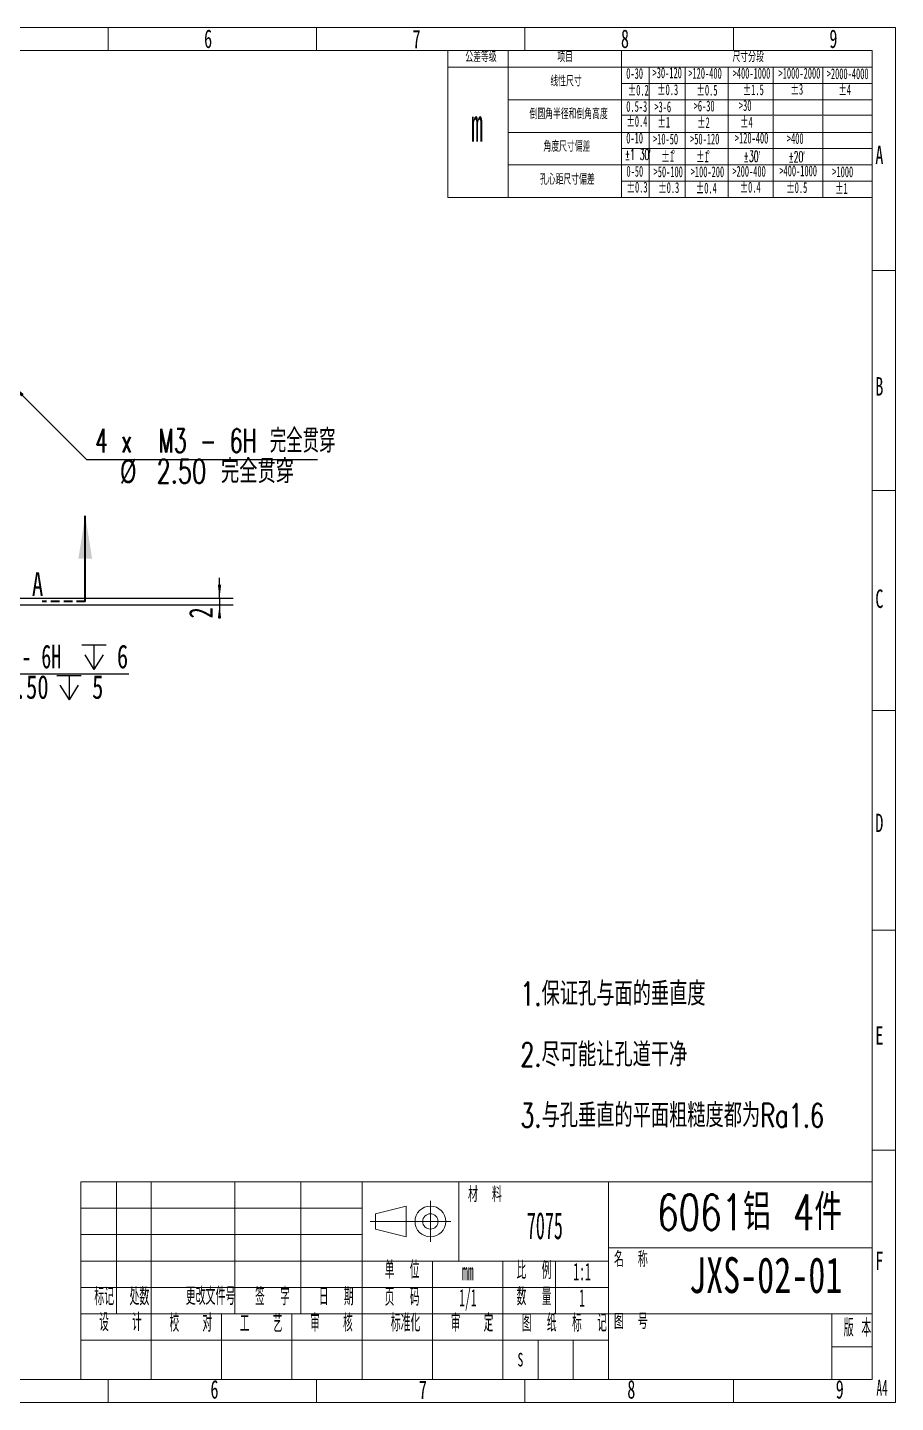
# Model space of a CAD drawing. Header units: millimetres. Extents: x 5 to 292, y 3 to 206.
# Drawn here: x 163.8 to 292.2, y 2.8 to 206.2 of the extents above; entities that cross this region are included whole.
import ezdxf

# ---------------------------------------------------------------- set-up
doc = ezdxf.new("R2010")
doc.units = ezdxf.units.MM
doc.linetypes.add('HIDDEN', pattern=[1.905, 1.27, -0.635])
doc.layers.add('10', color=7, linetype='Continuous')
doc.layers.add('SLD-0', color=7, linetype='Continuous')
doc.layers.add('粗实线层', color=7, linetype='Continuous', lineweight=25)
doc.styles.add('SLDTEXTSTYLE0', font='TXT', dxfattribs={"width": 0.7, "bigfont": 'bigfont'})
doc.styles.add('SLDTEXTSTYLE1', font='TXT', dxfattribs={"width": 0.7})
doc.styles.add('SLDTEXTSTYLE10', font='TXT', dxfattribs={"width": 0.510549})
doc.styles.add('SLDTEXTSTYLE11', font='TXT', dxfattribs={"width": 0.516878})
doc.styles.add('SLDTEXTSTYLE12', font='TXT', dxfattribs={"width": 0.516878, "bigfont": 'bigfont'})
doc.styles.add('SLDTEXTSTYLE13', font='TXT', dxfattribs={"width": 0.629412, "bigfont": 'bigfont'})
doc.styles.add('SLDTEXTSTYLE14', font='TXT', dxfattribs={"width": 0.616667})
doc.styles.add('SLDTEXTSTYLE2', font='TXT', dxfattribs={"width": 0.49, "bigfont": 'bigfont'})
doc.styles.add('SLDTEXTSTYLE3', font='TXT', dxfattribs={"width": 0.495, "bigfont": 'bigfont'})
doc.styles.add('SLDTEXTSTYLE4', font='TXT', dxfattribs={"width": 0.496, "bigfont": 'bigfont'})
doc.styles.add('SLDTEXTSTYLE5', font='TXT', dxfattribs={"width": 0.5125, "bigfont": 'bigfont'})
doc.styles.add('SLDTEXTSTYLE6', font='TXT', dxfattribs={"width": 0.49})
doc.styles.add('SLDTEXTSTYLE7', font='TXT', dxfattribs={"width": 0.638186})
doc.dimstyles.new('SLDDIMSTYLE1', dxfattribs={"dimtxt": 3.5, "dimasz": 2, "dimexe": 0, "dimexo": 0.0625, "dimgap": 0.875, "dimtad": 2, "dimlfac": 2, "dimrnd": 1e-09, "dimzin": 12, "dimdsep": 46, "dimtxsty": 'SLDTEXTSTYLE1', "dimsah": 1, "dimcen": 0.09, "dimadec": 0, "dimazin": 3, "dimtfac": 1, "dimtmove": 0, "dimatfit": 0, "dimfxl": 0, "dimfrac": 2, "dimtolj": 1, "dimtzin": 12, "dimarcsym": 0})
doc.dimstyles.new('SLDDIMSTYLE2', dxfattribs={"dimtxt": 3.5, "dimasz": 2, "dimexe": 0, "dimexo": 0.0625, "dimgap": 0.875, "dimtad": 0, "dimtih": 1, "dimtoh": 1, "dimdec": 6, "dimlfac": 2, "dimrnd": 1e-09, "dimzin": 12, "dimdsep": 46, "dimtxsty": 'SLDTEXTSTYLE1', "dimblk1": 'NONE', "dimsah": 1, "dimcen": 0, "dimadec": 0, "dimazin": 3, "dimtfac": 1, "dimtmove": 0, "dimatfit": 3, "dimldrblk": 'NONE', "dimfxl": 0, "dimfrac": 2, "dimtolj": 1, "dimtzin": 12, "dimarcsym": 0})

# ---------------------------------------------------------------- blocks, each defined once
blk = doc.blocks.new('SW_NOTE_0')
at = {"layer": '粗实线层', "color": 0, "char_height": 3.5, "attachment_point": 1, "style": 'SLDTEXTSTYLE0'}
for s, insert in [('1.保证孔与面的垂直度', (0, 4.51)), ('2.尽可能让孔道干净', (0, -4.49)), ('3.与孔垂直的平面粗糙度都为Ra1.6', (0, -13.49))]:
    blk.add_mtext(s, dxfattribs=dict(at, insert=insert))
blk = doc.blocks.new('SW_NOTE_0_2')
at = {"layer": 'SLD-0', "color": 0, "char_height": 1.6, "attachment_point": 1, "style": 'SLDTEXTSTYLE11'}
for s, insert in [('±1', (0, 2.06)), ('°', (1.55, 2.19))]:
    blk.add_mtext(s, dxfattribs=dict(at, insert=insert))
blk = doc.blocks.new('SW_NOTE_0_3')
at = {"layer": 'SLD-0', "color": 0, "char_height": 1.6, "attachment_point": 1, "style": 'SLDTEXTSTYLE11'}
for s, insert in [('±1', (0, 2.06)), ('°', (1.55, 2.19))]:
    blk.add_mtext(s, dxfattribs=dict(at, insert=insert))
blk = doc.blocks.new('_D_6')
at = {"layer": '10'}
for p, q in [((160.79, 154.13), (161.68, 153.25)), ((161.68, 153.25), (172.58, 142.33)), ((172.58, 142.33), (206.72, 142.33))]:
    blk.add_line(p, q, dxfattribs=at)
blk.add_solid([(161.68, 153.25), (162.91, 151.65), (163.27, 152.01)], dxfattribs=at)
at = {"layer": '10', "char_height": 3.5, "attachment_point": 1}
for s, insert, style in [('4 x  M3 - 6H 完全贯穿', (173.83, 146.84), 'SLDTEXTSTYLE13'), ('%%c', (177.49, 142.34), 'SLDTEXTSTYLE1'), ('2.50 完全贯穿', (182.92, 142.33), 'SLDTEXTSTYLE0')]:
    blk.add_mtext(s, dxfattribs=dict(at, insert=insert, style=style))
blk = doc.blocks.new('_None')
blk = doc.blocks.new('_D_12')
at = {"layer": '10'}
for p, q in [((192.23, 121.81), (192.23, 124.81)), ((80.61, 121.81), (194.23, 121.81)), ((160.48, 120.81), (194.23, 120.81)), ((192.23, 121.81), (192.23, 120.81)), ((192.23, 120.81), (192.23, 118.8))]:
    blk.add_line(p, q, dxfattribs=at)
for points in [[(192.23, 121.81), (192.48, 123.81), (191.98, 123.81)], [(192.23, 120.81), (191.98, 118.81), (192.48, 118.81)]]:
    blk.add_solid(points, dxfattribs=at)
at = {"layer": '10', "insert": (187.72, 118.8), "char_height": 3.5, "attachment_point": 1, "rotation": 90, "style": 'SLDTEXTSTYLE1'}
blk.add_mtext('2', dxfattribs=at)
blk = doc.blocks.new('SW_SYMBOL_HOLE_DEPTH')
at = {"layer": '10', "color": 0}
for p, q in [((0, 875), (800, 875)), ((100, 555), (400, 75)), ((400, 875), (400, 75)), ((700, 555), (400, 75))]:
    blk.add_line(p, q, dxfattribs=at)
blk = doc.blocks.new('_D_14')
at = {"layer": '10'}
for p, q in [((143.17, 122.36), (143.8, 121.27)), ((143.8, 121.27), (149.95, 110.61)), ((149.95, 110.61), (178.81, 110.61))]:
    blk.add_line(p, q, dxfattribs=at)
blk.add_solid([(143.8, 121.27), (144.58, 119.42), (145.01, 119.67)], dxfattribs=at)
at = {"layer": '10', "xscale": 0.004511737089201878, "yscale": 0.004511737089201878, "zscale": 0.004511737089201878}
for p in [(171.85, 110.94), (168.18, 106.43)]:
    blk.add_blockref('SW_SYMBOL_HOLE_DEPTH', p, dxfattribs=at)
at = {"layer": '10', "char_height": 3.5, "attachment_point": 1}
for s, insert, style in [('4 x  M3 - 6H', (151.2, 114.93), 'SLDTEXTSTYLE14'), ('6', (177.06, 114.93), 'SLDTEXTSTYLE1'), ('%%c', (154.86, 110.43), 'SLDTEXTSTYLE1'), ('2.50', (160.29, 110.42), 'SLDTEXTSTYLE1'), ('5', (173.39, 110.42), 'SLDTEXTSTYLE1')]:
    blk.add_mtext(s, dxfattribs=dict(at, insert=insert, style=style))

msp = doc.modelspace()

# ---------------------------------------------------------------- linework, layer by layer
at = {"color": 7, "linetype": 'Continuous', "lineweight": 35}
msp.add_line((172.37389968, 121.31583267), (172.37389968, 134.01583267), dxfattribs=at)
at = {"color": 7, "linetype": 'HIDDEN', "lineweight": 35}
msp.add_line((172.37389968, 121.31583267), (166.02389968, 121.31583267), dxfattribs=at)
at = {"color": 7, "linetype": 'Continuous', "lineweight": 35}
msp.add_solid([(172.37389968, 134.01583267), (171.35789968, 127.66583267), (173.38989968, 127.66583267)], dxfattribs=at)
at = {"layer": 'SLD-0', "color": 179, "linetype": 'Continuous', "lineweight": 18}
for p, q in [((4.5, 206.245), (292.2, 206.245)), ((175.75, 202.82), (175.75, 206.245)), ((175.75, 202.82), (175.75, 206.245)), ((206.575, 202.82), (206.575, 206.245)), ((206.575, 202.82), (206.575, 206.245)), ((237.4, 202.82), (237.4, 206.245)), ((237.4, 202.82), (237.4, 206.245)), ((268.225, 202.82), (268.225, 206.245)), ((268.225, 202.82), (268.225, 206.245)), ((292.2, 206.245), (292.2, 2.8)), ((21.625, 202.82), (288.775, 202.82)), ((225.98356065, 202.79343529), (288.775, 202.82)), ((225.98356065, 202.79343529), (225.98356065, 181.10971346)), ((234.92756055, 202.79343529), (234.92756055, 181.10971346)), ((251.66794954, 202.79343529), (251.66794954, 181.10971346)), ((288.775, 6.225), (288.775, 202.82)), ((288.775, 202.82), (288.77500592, 181.10971346)), ((225.98356065, 200.37334455), (234.90726248, 200.37334455)), ((234.92756055, 200.38843529), (288.7612229, 200.38843529)), ((255.79653299, 200.38843529), (255.79653299, 197.98343529)), ((261.07164404, 200.38843529), (261.07164404, 181.10971346)), ((267.44633828, 200.38843529), (267.44633828, 181.10971346)), ((274.09728295, 200.38843529), (274.09728295, 193.23939289)), ((281.43614444, 200.38843529), (281.43614444, 193.23939289)), ((251.69899424, 197.98343529), (288.7612229, 197.98343529)), ((255.79653299, 197.98005942), (255.79653299, 195.57505942)), ((234.92756055, 195.53971346), (288.7612229, 195.53971346)), ((255.79653299, 195.53971346), (255.79653299, 181.10971346)), ((251.69899424, 193.26851212), (288.77500261, 193.26851212)), ((274.09728295, 193.13471346), (274.09728295, 181.10971346)), ((281.43614444, 193.13471346), (281.43614444, 181.10971346)), ((234.92756055, 190.72971346), (288.77500592, 190.72971346)), ((251.67791027, 188.32471346), (288.77500592, 188.32471346)), ((234.92756055, 185.91971346), (288.77500592, 185.91971346)), ((251.67791027, 183.51471346), (288.77500592, 183.51471346)), ((225.98356065, 181.10971346), (288.7612229, 181.10971346)), ((288.775, 170.2825), (292.2, 170.2825)), ((288.775, 137.745), (292.2, 137.745)), ((288.775, 105.2075), (292.2, 105.2075)), ((288.775, 72.67), (292.2, 72.67)), ((288.775, 40.1325), (292.2, 40.1325)), ((171.74172092, 6.18589332), (171.74172092, 35.43589332)), ((171.74172092, 35.43589332), (288.74172092, 35.43589332)), ((177.01579711, 15.93589332), (177.01579711, 35.43589332)), ((182.14172092, 6.18589332), (182.14172092, 35.43589332)), ((194.49172092, 15.93589332), (194.49172092, 35.43589332)), ((204.24172092, 15.93589332), (204.24172092, 35.43589332)), ((213.34172092, 6.18589332), (213.34172092, 35.43589332)), ((227.64172092, 23.73589332), (227.64172092, 35.43589332)), ((249.74172092, 35.43589332), (249.74172092, 6.18589332)), ((288.77570954, 35.43589332), (288.77570954, 6.18589332)), ((223.41672092, 29.58589332), (223.41672092, 32.61922665)), ((171.74172092, 31.53589332), (213.34172092, 31.53589332)), ((215.29172092, 30.72339332), (219.84172092, 31.86089332)), ((215.29172092, 30.72339332), (215.29172092, 28.44839332)), ((215.29172092, 28.44839332), (215.29172092, 30.72339332)), ((219.84172092, 31.86089332), (219.84172092, 27.31089332)), ((214.53338759, 29.58589332), (220.70363951, 29.58589332)), ((223.41672092, 29.58589332), (220.60005425, 29.58589332)), ((223.41672092, 29.58589332), (226.45005425, 29.58589332)), ((223.41672092, 29.58589332), (223.41672092, 26.55255998)), ((171.74172092, 27.63589332), (213.34172092, 27.63589332)), ((215.29172092, 28.44839332), (219.84172092, 27.31089332)), ((249.74172092, 25.68589332), (288.74172092, 25.68589332)), ((171.74172092, 23.73589332), (213.34172092, 23.73589332)), ((213.34172092, 23.73589332), (249.74172092, 23.73589332)), ((223.74172092, 6.18589332), (223.74172092, 23.73589332)), ((234.14172092, 6.18589332), (234.14172092, 23.73589332)), ((241.94172092, 23.73589332), (241.94172092, 15.93589332)), ((171.74172092, 19.83589332), (249.74172092, 19.83589332)), ((171.74172092, 15.93589332), (249.74172092, 15.93589332)), ((192.54172092, 6.18589332), (192.54172092, 15.93589332)), ((202.94172092, 6.18589332), (202.94172092, 15.93589332)), ((249.74172092, 15.93589332), (288.74172092, 15.93589332)), ((282.77570954, 6.18589332), (282.77570954, 15.93589332)), ((171.74172092, 12.03589332), (234.13604885, 12.02247117)), ((234.14172092, 12.03589332), (249.74172092, 12.03589332)), ((239.34172092, 6.18589332), (239.34172092, 12.03589332)), ((244.54172092, 6.18589332), (244.54172092, 12.03589332)), ((282.77570954, 11.06089332), (288.77570954, 11.06089332)), ((288.775, 6.225), (21.625, 6.225)), ((165.47500023, 6.22499981), (21.625, 6.22499981)), ((171.74172092, 6.18589332), (288.74172092, 6.18589332)), ((175.75, 6.225), (175.75, 2.8)), ((175.75, 6.225), (175.75, 2.8)), ((206.575, 6.225), (206.575, 2.8)), ((206.575, 6.225), (206.575, 2.8)), ((237.4, 6.225), (237.4, 2.8)), ((237.4, 6.225), (237.4, 2.8)), ((268.225, 6.225), (268.225, 2.8)), ((268.225, 6.225), (268.225, 2.8)), ((292.2, 2.8), (4.5, 2.8))]:
    msp.add_line(p, q, dxfattribs=at)
for radius in [2.275, 1.1375]:
    msp.add_circle((223.41672092, 29.58589332), radius, dxfattribs=at)

# ---------------------------------------------------------------- block references
at = {"layer": 'SLD-0'}
for name, p in [('SW_NOTE_0_3', (257.57396889, 185.91667024)), ('SW_NOTE_0_2', (262.72521728, 185.84977091))]:
    msp.add_blockref(name, p, dxfattribs=at)
at = {"layer": '粗实线层'}
msp.add_blockref('SW_NOTE_0', (236.70634309, 60.52333734), dxfattribs=at)

# ---------------------------------------------------------------- texts
at = {"color": 7, "linetype": 'Continuous', "insert": (164.49387555, 125.64493105), "char_height": 3.5, "attachment_point": 1, "style": 'SLDTEXTSTYLE1'}
msp.add_mtext('A', dxfattribs=at)
at = {"layer": 'SLD-0'}
for s, insert, char_height, attachment_point, style in [('6', (189.94979469, 205.95291217), 2.74, 1, 'SLDTEXTSTYLE7'), ('7', (220.77479469, 205.89537217), 2.74, 1, 'SLDTEXTSTYLE7'), ('8', (251.59979469, 205.95291217), 2.74, 1, 'SLDTEXTSTYLE7'), ('9', (282.42479469, 205.95291217), 2.74, 1, 'SLDTEXTSTYLE7'), ('公差等级', (228.58686198, 202.73166996), 1.6, 1, 'SLDTEXTSTYLE12'), ('项目', (242.19254182, 202.70985567), 1.6, 1, 'SLDTEXTSTYLE12'), ('尺寸分段', (268.09239859, 202.7221089), 1.6, 1, 'SLDTEXTSTYLE12'), ('0-30', (252.38790599, 200.2530059), 1.6, 1, 'SLDTEXTSTYLE11'), ('>30-120', (256.27705464, 200.34199216), 1.6, 1, 'SLDTEXTSTYLE11'), ('>120-400', (261.55730104, 200.27509283), 1.6, 1, 'SLDTEXTSTYLE11'), ('>400-1000', (268.11809631, 200.27509283), 1.6, 1, 'SLDTEXTSTYLE11'), ('>1000-2000', (274.90283965, 200.27509283), 1.6, 1, 'SLDTEXTSTYLE11'), ('>2000-4000', (282.03154139, 200.2081935), 1.6, 1, 'SLDTEXTSTYLE11'), ('线性尺寸', (241.16365296, 199.12763548), 1.6, 1, 'SLDTEXTSTYLE12'), ('±0.2', (252.61708565, 197.7777307), 1.6, 1, 'SLDTEXTSTYLE11'), ('±0.3', (256.96554208, 197.84463003), 1.6, 1, 'SLDTEXTSTYLE11'), ('±0.5', (262.78085723, 197.77366624), 1.6, 1, 'SLDTEXTSTYLE11'), ('±1.5', (269.62817333, 197.84056557), 1.6, 1, 'SLDTEXTSTYLE11'), ('±3', (276.68997574, 197.9074649), 1.6, 1, 'SLDTEXTSTYLE11'), ('±4', (283.76123991, 197.84056557), 1.6, 1, 'SLDTEXTSTYLE11'), ('0.5-3', (252.38790599, 195.36935483), 1.6, 1, 'SLDTEXTSTYLE11'), ('>6-30', (262.35590612, 195.43625416), 1.6, 1, 'SLDTEXTSTYLE11'), ('>30', (269.04583909, 195.50315349), 1.6, 1, 'SLDTEXTSTYLE11'), ('倒圆角半径和倒角高度', (238.0745651, 194.28491498), 1.6, 1, 'SLDTEXTSTYLE12'), ('±0.4', (252.41638766, 193.16167695), 1.6, 1, 'SLDTEXTSTYLE11'), ('>3-6', (256.53566443, 195.3024555), 1.6, 1, 'SLDTEXTSTYLE11'), ('m', (229.43537986, 194.3516777), 5, 1, 'SLDTEXTSTYLE11'), ('±1', (257.00919271, 193.03369047), 1.6, 1, 'SLDTEXTSTYLE11'), ('±2', (262.87308502, 192.97260331), 1.6, 1, 'SLDTEXTSTYLE11'), ('±4', (269.22614902, 193.03369047), 1.6, 1, 'SLDTEXTSTYLE11'), ('角度尺寸偏差', (240.13456495, 189.46704233), 1.6, 1, 'SLDTEXTSTYLE12'), ('0-10', (252.38790599, 190.68640175), 1.6, 1, 'SLDTEXTSTYLE11'), ('>10-50', (256.33496644, 190.55260309), 1.6, 1, 'SLDTEXTSTYLE11'), ('>50-120', (261.82071148, 190.55260309), 1.6, 1, 'SLDTEXTSTYLE11'), ('>120-400', (268.44374512, 190.68640175), 1.6, 1, 'SLDTEXTSTYLE11'), ('>400', (276.13716804, 190.61950242), 1.6, 1, 'SLDTEXTSTYLE11'), ('±1 30′', (252.17817774, 188.23746002), 1.5875, 1, 'SLDTEXTSTYLE12'), ('±30′', (269.7496469, 187.97917863), 1.6, 1, 'SLDTEXTSTYLE12'), ('±20′', (276.37268054, 187.9122793), 1.6, 1, 'SLDTEXTSTYLE12'), ('A', (289.22025, 188.76584451), 2.74, 1, 'SLDTEXTSTYLE7'), ('0-50', (252.41302787, 185.7688585), 1.6, 1, 'SLDTEXTSTYLE11'), ('>50-100', (256.42698765, 185.70195917), 1.6, 1, 'SLDTEXTSTYLE11'), ('>100-200', (261.91273269, 185.70195917), 1.6, 1, 'SLDTEXTSTYLE11'), ('>200-400', (268.06747102, 185.7688585), 1.6, 1, 'SLDTEXTSTYLE11'), ('>400-1000', (275.02500131, 185.83575783), 1.6, 1, 'SLDTEXTSTYLE11'), ('>1000', (282.85222289, 185.70195917), 1.6, 1, 'SLDTEXTSTYLE11'), ('孔心距尺寸偏差', (239.60891967, 184.59683364), 1.6, 1, 'SLDTEXTSTYLE12'), ('±0.3', (252.44150954, 183.42738196), 1.6, 1, 'SLDTEXTSTYLE11'), ('±0.3', (257.12446262, 183.36048263), 1.6, 1, 'SLDTEXTSTYLE11'), ('±0.4', (262.67710698, 183.2935833), 1.6, 1, 'SLDTEXTSTYLE11'), ('±0.4', (269.16634197, 183.42738196), 1.6, 1, 'SLDTEXTSTYLE11'), ('±0.5', (276.05697293, 183.36048263), 1.6, 1, 'SLDTEXTSTYLE11'), ('±1', (283.28210054, 183.22668397), 1.6, 1, 'SLDTEXTSTYLE11'), ('B', (289.22025, 154.515376), 2.74, 1, 'SLDTEXTSTYLE7'), ('C', (289.22025, 123.09791224), 2.74, 1, 'SLDTEXTSTYLE7'), ('D', (289.22025, 89.93409026), 2.74, 1, 'SLDTEXTSTYLE7'), ('E', (289.22025, 58.46958314), 2.74, 1, 'SLDTEXTSTYLE7'), ('材  料', (228.99398658, 34.72333889), 2.275, 1, 'SLDTEXTSTYLE5'), ('7075', (240.3458356, 30.96818764), 4, 2, 'SLDTEXTSTYLE6'), ('名  称', (250.57038772, 25.14183363), 2.275, 1, 'SLDTEXTSTYLE5'), ('F', (289.22025, 25.13718808), 2.74, 1, 'SLDTEXTSTYLE7'), ('单  位', (219.23866553, 23.7355639), 2.6, 2, 'SLDTEXTSTYLE3'), ('mm', (228.95255429, 23.46715704), 2.6, 2, 'SLDTEXTSTYLE6'), ('比  例', (238.73685993, 23.6570564), 2.6, 2, 'SLDTEXTSTYLE3'), ('1:1', (245.85526251, 23.47228704), 2.6, 2, 'SLDTEXTSTYLE6'), ('标记', (175.18223129, 19.7843764), 2.6, 2, 'SLDTEXTSTYLE2'), ('处数', (180.38403689, 19.7809639), 2.6, 2, 'SLDTEXTSTYLE2'), ('更改文件号', (190.90859605, 19.8401139), 2.6, 2, 'SLDTEXTSTYLE2'), ('签  字', (200.06366553, 19.7889264), 2.6, 2, 'SLDTEXTSTYLE3'), ('日  期', (209.48866553, 19.78104501), 2.6, 2, 'SLDTEXTSTYLE3'), ('页  码', (219.23685993, 19.6979264), 2.6, 2, 'SLDTEXTSTYLE3'), ('1/1', (228.96699863, 19.61007704), 2.6, 2, 'SLDTEXTSTYLE6'), ('数  量', (238.7404709, 19.7809639), 2.6, 2, 'SLDTEXTSTYLE3'), ('1', (245.8493945, 19.57229704), 2.6, 2, 'SLDTEXTSTYLE6'), ('设   计', (177.58269318, 15.96345916), 2.6, 2, 'SLDTEXTSTYLE4'), ('校   对', (187.98449878, 15.87182167), 2.6, 2, 'SLDTEXTSTYLE4'), ('工   艺', (198.38127516, 15.78888336), 2.6, 2, 'SLDTEXTSTYLE4'), ('审   核', (208.78269318, 15.88896194), 2.6, 2, 'SLDTEXTSTYLE4'), ('标准化', (219.74873493, 15.89925833), 2.6, 2, 'SLDTEXTSTYLE2'), ('审   定', (229.57985715, 15.87534532), 2.6, 2, 'SLDTEXTSTYLE4'), ('图  纸  标  记', (243.22366544, 15.8843214), 2.6, 2, 'SLDTEXTSTYLE4'), ('图  号', (250.56722821, 15.94712154), 2.275, 1, 'SLDTEXTSTYLE5'), ('版 本', (286.57850853, 15.16501984), 2.6, 2, 'SLDTEXTSTYLE2'), ('S', (236.73240305, 10.13969539), 2, 2, 'SLDTEXTSTYLE7'), ('A4', (290.21615412, 6.18538016), 2.3975, 2, 'SLDTEXTSTYLE10'), ('6', (190.88933877, 6.11905912), 2.74, 1, 'SLDTEXTSTYLE7'), ('7', (221.71433877, 6.06151912), 2.74, 1, 'SLDTEXTSTYLE7'), ('8', (252.53933877, 6.11905912), 2.74, 1, 'SLDTEXTSTYLE7'), ('9', (283.36433877, 6.11905912), 2.74, 1, 'SLDTEXTSTYLE7')]:
    msp.add_mtext(s, dxfattribs=dict(at, insert=insert, char_height=char_height, attachment_point=attachment_point, style=style))
at = {"layer": '粗实线层', "char_height": 5.291666667, "attachment_point": 1}
for s, insert, style in [('6061铝 4件', (256.96834774, 33.59662484), 'SLDTEXTSTYLE0'), ('JXS-02-01', (261.67205154, 24.29442434), 'SLDTEXTSTYLE1')]:
    msp.add_mtext(s, dxfattribs=dict(at, insert=insert, style=style))

# ---------------------------------------------------------------- dimensions: what is measured, and where the dimension line sits
at = {"layer": '10'}
for p1, p2, text, picture, middle in [((160.79210811, 154.12926989), (161.67569126, 153.24508619), '4 x  M3 - 6H 完全贯穿\\P%%c 2.50 完全贯穿\\P', '_D_6', (190.27415601, 142.24053139)), ((143.17156096, 122.35659796), (143.7962384, 121.27388004), '4 x  M3 - 6H {\\fGDT;x} 6\\P%%c 2.50 {\\fGDT;x} 5\\P', '_D_14', (165.00372133, 110.42097858))]:
    dim = msp.add_diameter_dim_2p(p1=p1, p2=p2, text=text, dimstyle='SLDDIMSTYLE2', override={"dimpost": '<>'}, dxfattribs=at)
    dim.commit()
    dim.dimension.update_dxf_attribs({"geometry": picture, "text_midpoint": middle, "dimtype": 163})
dim = msp.add_linear_dim(base=(192.23389968, 120.80674879), p1=(80.60889968, 121.80674879), p2=(160.48389968, 120.80674879), angle=90, dimstyle='SLDDIMSTYLE1', dxfattribs=at)
dim.commit()
dim.dimension.update_dxf_attribs({"geometry": '_D_12', "text_midpoint": (192.23389968, 119.56358142), "dimtype": 160})

doc.saveas('drawing.dxf')
